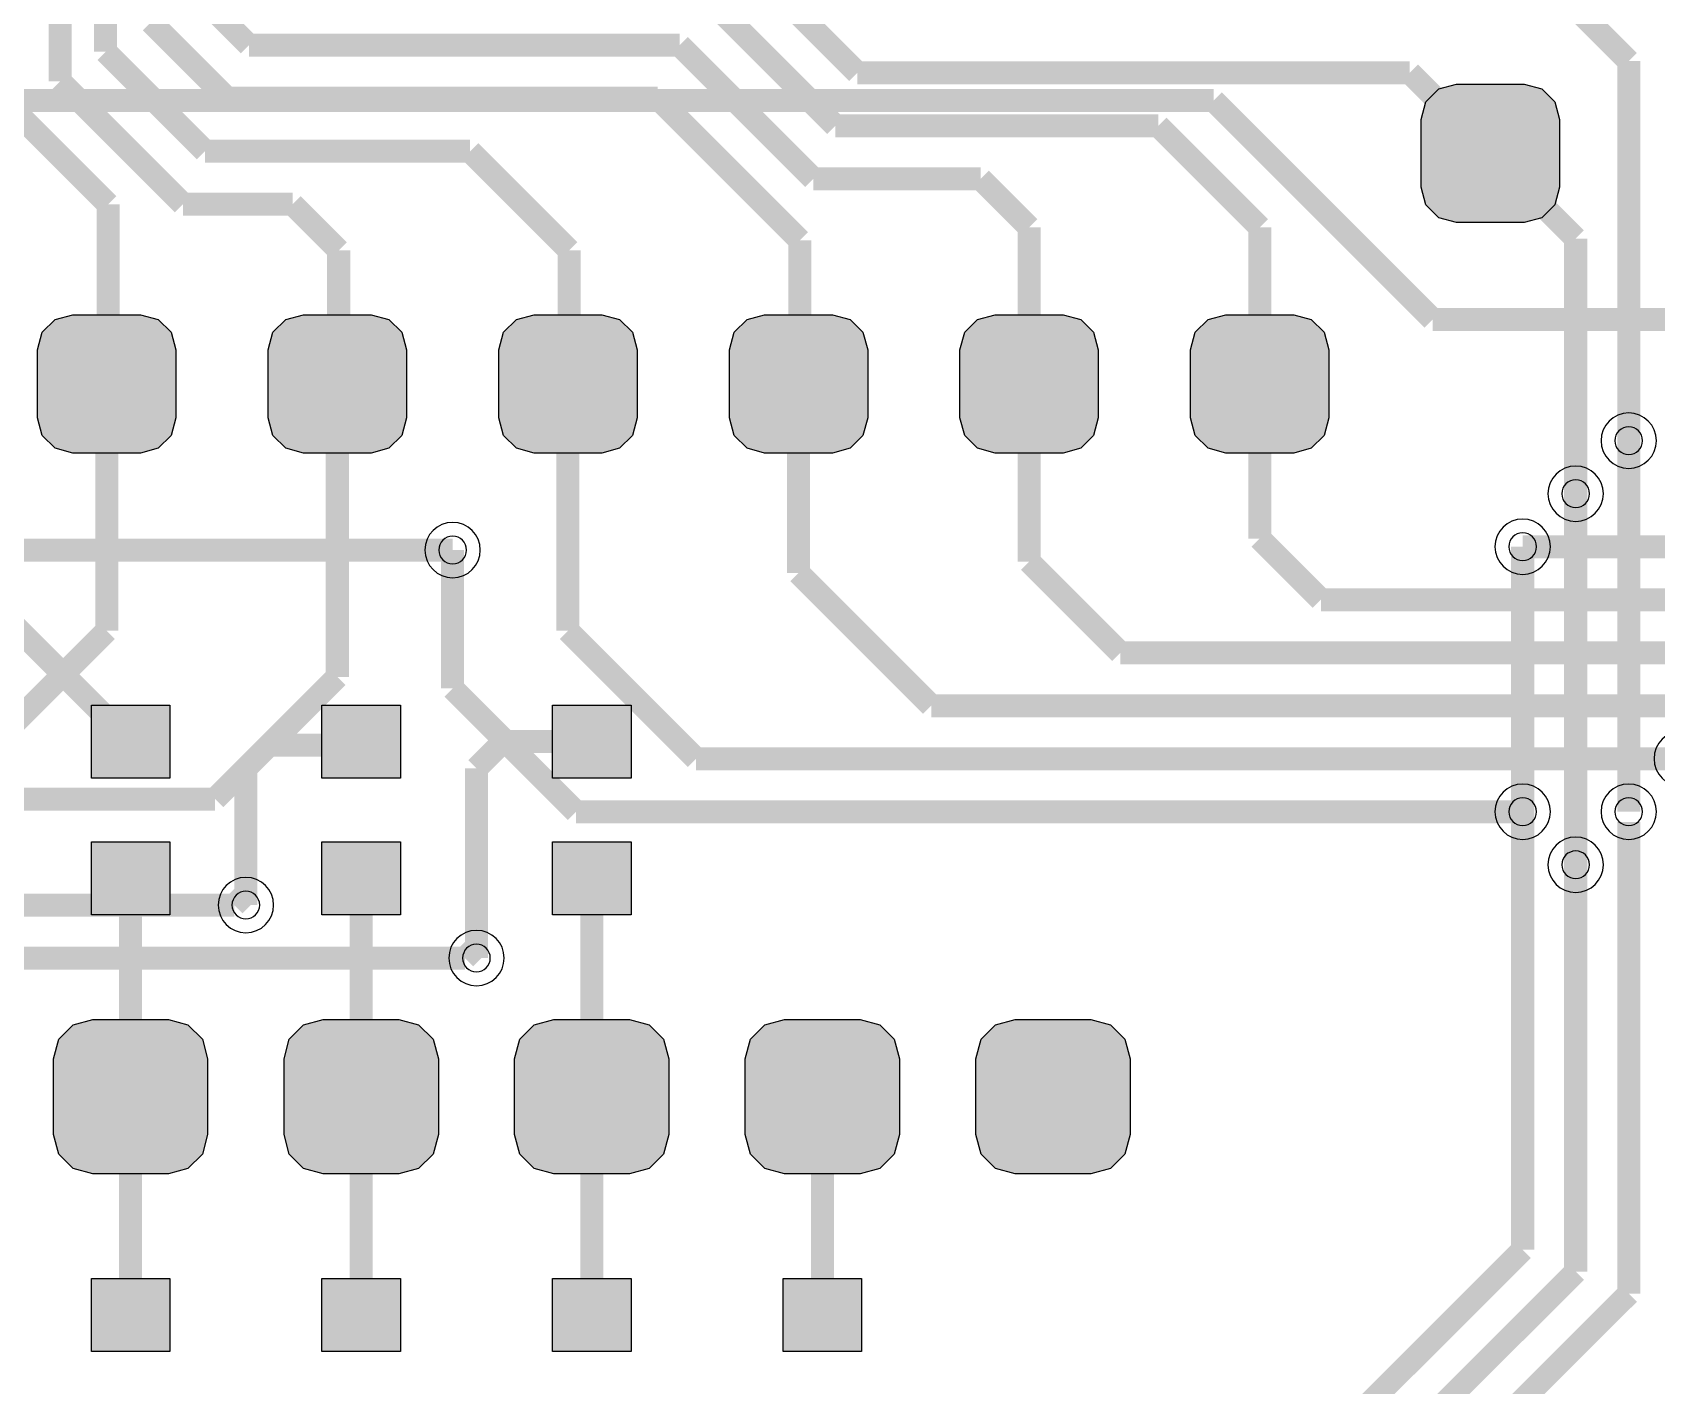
# Model space of a CAD drawing. Header units: millimetres. Extents: x -2 to 166, y 0 to 101.
# Drawn here: x 110.82 to 128.7, y 22.93 to 37.83 of the extents above; entities that cross this region are included whole.
import ezdxf

# ---------------------------------------------------------------- set-up
doc = ezdxf.new("R2010")
doc.units = ezdxf.units.MM
doc.header["$MEASUREMENT"] = 0
for name, color, linetype, true_color in [('Bottom-Layer', 7, 'Continuous', 0x0000ff), ('Hole-Layer', 7, 'Continuous', 0x222222), ('Multi-Layer', 7, 'Continuous', 0xc0c0c0), ('Top-Layer', 7, 'Continuous', 0xff0000)]:
    doc.layers.add(name, color=color, linetype=linetype, true_color=true_color)

msp = doc.modelspace()

# ---------------------------------------------------------------- hatches: boundary and pattern name
at = {"layer": 'Bottom-Layer'}
for points in [[(127.247, 35.74), (126.5, 35.74), (126.306, 35.792), (126.163, 35.934), (126.111, 36.129), (126.111, 36.875), (126.163, 37.07), (126.306, 37.212), (126.5, 37.264), (127.247, 37.264), (127.441, 37.212), (127.583, 37.07), (127.635, 36.875), (127.635, 36.129), (127.583, 35.934), (127.441, 35.792)], [(110.871, 33.589), (110.871, 34.335), (110.923, 34.53), (111.066, 34.672), (111.26, 34.724), (112.007, 34.724), (112.201, 34.672), (112.343, 34.53), (112.395, 34.335), (112.395, 33.589), (112.343, 33.394), (112.201, 33.252), (112.007, 33.2), (111.26, 33.2), (111.066, 33.252), (110.923, 33.394)], [(113.411, 33.589), (113.411, 34.335), (113.463, 34.53), (113.606, 34.672), (113.8, 34.724), (114.547, 34.724), (114.741, 34.672), (114.883, 34.53), (114.935, 34.335), (114.935, 33.589), (114.883, 33.394), (114.741, 33.252), (114.547, 33.2), (113.8, 33.2), (113.606, 33.252), (113.463, 33.394)], [(115.951, 33.589), (115.951, 34.335), (116.003, 34.53), (116.146, 34.672), (116.34, 34.724), (117.087, 34.724), (117.281, 34.672), (117.423, 34.53), (117.475, 34.335), (117.475, 33.589), (117.423, 33.394), (117.281, 33.252), (117.087, 33.2), (116.34, 33.2), (116.146, 33.252), (116.003, 33.394)], [(118.491, 33.589), (118.491, 34.335), (118.543, 34.53), (118.686, 34.672), (118.88, 34.724), (119.627, 34.724), (119.821, 34.672), (119.963, 34.53), (120.015, 34.335), (120.015, 33.589), (119.963, 33.394), (119.821, 33.252), (119.627, 33.2), (118.88, 33.2), (118.686, 33.252), (118.543, 33.394)], [(121.031, 33.589), (121.031, 34.335), (121.083, 34.53), (121.226, 34.672), (121.42, 34.724), (122.167, 34.724), (122.361, 34.672), (122.503, 34.53), (122.555, 34.335), (122.555, 33.589), (122.503, 33.394), (122.361, 33.252), (122.167, 33.2), (121.42, 33.2), (121.226, 33.252), (121.083, 33.394)], [(123.571, 33.589), (123.571, 34.335), (123.623, 34.53), (123.766, 34.672), (123.96, 34.724), (124.707, 34.724), (124.901, 34.672), (125.043, 34.53), (125.095, 34.335), (125.095, 33.589), (125.043, 33.394), (124.901, 33.252), (124.707, 33.2), (123.96, 33.2), (123.766, 33.252), (123.623, 33.394)], [(111.464, 30.424), (112.328, 30.424), (112.328, 29.618), (111.464, 29.618)], [(114.004, 30.424), (114.868, 30.424), (114.868, 29.618), (114.004, 29.618)], [(116.544, 30.424), (117.408, 30.424), (117.408, 29.618), (116.544, 29.618)], [(111.464, 28.917), (112.328, 28.917), (112.328, 28.111), (111.464, 28.111)], [(114.004, 28.917), (114.868, 28.917), (114.868, 28.111), (114.004, 28.111)], [(116.544, 28.917), (117.408, 28.917), (117.408, 28.111), (116.544, 28.111)], [(111.046, 25.693), (111.046, 26.525), (111.104, 26.742), (111.263, 26.9), (111.479, 26.959), (112.312, 26.959), (112.528, 26.9), (112.687, 26.742), (112.745, 26.525), (112.745, 25.693), (112.687, 25.476), (112.528, 25.317), (112.312, 25.259), (111.479, 25.259), (111.263, 25.317), (111.104, 25.476)], [(113.586, 25.692), (113.586, 26.525), (113.644, 26.742), (113.802, 26.901), (114.019, 26.959), (114.852, 26.959), (115.069, 26.901), (115.227, 26.742), (115.286, 26.525), (115.286, 25.692), (115.227, 25.476), (115.069, 25.317), (114.852, 25.259), (114.019, 25.259), (113.802, 25.317), (113.644, 25.476)], [(116.126, 25.692), (116.126, 26.525), (116.184, 26.742), (116.342, 26.901), (116.559, 26.959), (117.392, 26.959), (117.609, 26.901), (117.767, 26.742), (117.826, 26.525), (117.826, 25.692), (117.767, 25.476), (117.609, 25.317), (117.392, 25.259), (116.559, 25.259), (116.342, 25.317), (116.184, 25.476)], [(118.666, 25.692), (118.666, 26.525), (118.724, 26.742), (118.882, 26.901), (119.099, 26.959), (119.932, 26.959), (120.149, 26.901), (120.307, 26.742), (120.366, 26.525), (120.366, 25.692), (120.307, 25.476), (120.149, 25.317), (119.932, 25.259), (119.099, 25.259), (118.882, 25.317), (118.724, 25.476)], [(121.206, 25.692), (121.206, 26.525), (121.264, 26.742), (121.422, 26.901), (121.639, 26.959), (122.472, 26.959), (122.689, 26.901), (122.847, 26.742), (122.906, 26.525), (122.906, 25.692), (122.847, 25.476), (122.689, 25.317), (122.472, 25.259), (121.639, 25.259), (121.422, 25.317), (121.264, 25.476)], [(111.464, 24.107), (112.328, 24.107), (112.328, 23.3), (111.464, 23.3)], [(114.004, 24.107), (114.868, 24.107), (114.868, 23.3), (114.004, 23.3)], [(116.544, 24.107), (117.408, 24.107), (117.408, 23.3), (116.544, 23.3)], [(119.084, 24.107), (119.948, 24.107), (119.948, 23.3), (119.084, 23.3)]]:
    msp.add_hatch(color=256, dxfattribs=at).paths.add_polyline_path(points)
at = {"layer": 'Hole-Layer'}
for points in [[(126.348, 36.502, 1), (127.398, 36.502, 1)], [(126.348, 36.502, 1), (127.398, 36.502, 1)], [(111.108, 33.962, 1), (112.158, 33.962, 1)], [(111.108, 33.962, 1), (112.158, 33.962, 1)], [(113.648, 33.962, 1), (114.698, 33.962, 1)], [(113.648, 33.962, 1), (114.698, 33.962, 1)], [(116.188, 33.962, 1), (117.238, 33.962, 1)], [(116.188, 33.962, 1), (117.238, 33.962, 1)], [(118.728, 33.962, 1), (119.778, 33.962, 1)], [(118.728, 33.962, 1), (119.778, 33.962, 1)], [(121.268, 33.962, 1), (122.318, 33.962, 1)], [(121.268, 33.962, 1), (122.318, 33.962, 1)], [(123.808, 33.962, 1), (124.858, 33.962, 1)], [(123.808, 33.962, 1), (124.858, 33.962, 1)], [(111.345, 26.109, 1), (112.446, 26.109, 1)], [(111.345, 26.109, 1), (112.446, 26.109, 1)], [(113.885, 26.109, 1), (114.986, 26.109, 1)], [(113.885, 26.109, 1), (114.986, 26.109, 1)], [(116.426, 26.109, 1), (117.526, 26.109, 1)], [(116.426, 26.109, 1), (117.526, 26.109, 1)], [(118.966, 26.109, 1), (120.066, 26.109, 1)], [(118.966, 26.109, 1), (120.066, 26.109, 1)], [(121.506, 26.109, 1), (122.606, 26.109, 1)], [(121.506, 26.109, 1), (122.606, 26.109, 1)]]:
    msp.add_hatch(color=256, dxfattribs=at).paths.add_polyline_path(points)
at = {"layer": 'Multi-Layer'}
for points in [[(127.247, 35.74), (126.5, 35.74), (126.306, 35.792), (126.163, 35.934), (126.111, 36.129), (126.111, 36.875), (126.163, 37.07), (126.306, 37.212), (126.5, 37.264), (127.247, 37.264), (127.441, 37.212), (127.583, 37.07), (127.635, 36.875), (127.635, 36.129), (127.583, 35.934), (127.441, 35.792)], [(127.247, 35.74), (126.5, 35.74), (126.306, 35.792), (126.163, 35.934), (126.111, 36.129), (126.111, 36.875), (126.163, 37.07), (126.306, 37.212), (126.5, 37.264), (127.247, 37.264), (127.441, 37.212), (127.583, 37.07), (127.635, 36.875), (127.635, 36.129), (127.583, 35.934), (127.441, 35.792)], [(127.247, 35.74), (126.5, 35.74), (126.306, 35.792), (126.163, 35.934), (126.111, 36.129), (126.111, 36.875), (126.163, 37.07), (126.306, 37.212), (126.5, 37.264), (127.247, 37.264), (127.441, 37.212), (127.583, 37.07), (127.635, 36.875), (127.635, 36.129), (127.583, 35.934), (127.441, 35.792)], [(110.871, 33.589), (110.871, 34.335), (110.923, 34.53), (111.066, 34.672), (111.26, 34.724), (112.007, 34.724), (112.201, 34.672), (112.343, 34.53), (112.395, 34.335), (112.395, 33.589), (112.343, 33.394), (112.201, 33.252), (112.007, 33.2), (111.26, 33.2), (111.066, 33.252), (110.923, 33.394)], [(110.871, 33.589), (110.871, 34.335), (110.923, 34.53), (111.066, 34.672), (111.26, 34.724), (112.007, 34.724), (112.201, 34.672), (112.343, 34.53), (112.395, 34.335), (112.395, 33.589), (112.343, 33.394), (112.201, 33.252), (112.007, 33.2), (111.26, 33.2), (111.066, 33.252), (110.923, 33.394)], [(110.871, 33.589), (110.871, 34.335), (110.923, 34.53), (111.066, 34.672), (111.26, 34.724), (112.007, 34.724), (112.201, 34.672), (112.343, 34.53), (112.395, 34.335), (112.395, 33.589), (112.343, 33.394), (112.201, 33.252), (112.007, 33.2), (111.26, 33.2), (111.066, 33.252), (110.923, 33.394)], [(113.411, 33.589), (113.411, 34.335), (113.463, 34.53), (113.606, 34.672), (113.8, 34.724), (114.547, 34.724), (114.741, 34.672), (114.883, 34.53), (114.935, 34.335), (114.935, 33.589), (114.883, 33.394), (114.741, 33.252), (114.547, 33.2), (113.8, 33.2), (113.606, 33.252), (113.463, 33.394)], [(113.411, 33.589), (113.411, 34.335), (113.463, 34.53), (113.606, 34.672), (113.8, 34.724), (114.547, 34.724), (114.741, 34.672), (114.883, 34.53), (114.935, 34.335), (114.935, 33.589), (114.883, 33.394), (114.741, 33.252), (114.547, 33.2), (113.8, 33.2), (113.606, 33.252), (113.463, 33.394)], [(113.411, 33.589), (113.411, 34.335), (113.463, 34.53), (113.606, 34.672), (113.8, 34.724), (114.547, 34.724), (114.741, 34.672), (114.883, 34.53), (114.935, 34.335), (114.935, 33.589), (114.883, 33.394), (114.741, 33.252), (114.547, 33.2), (113.8, 33.2), (113.606, 33.252), (113.463, 33.394)], [(115.951, 33.589), (115.951, 34.335), (116.003, 34.53), (116.146, 34.672), (116.34, 34.724), (117.087, 34.724), (117.281, 34.672), (117.423, 34.53), (117.475, 34.335), (117.475, 33.589), (117.423, 33.394), (117.281, 33.252), (117.087, 33.2), (116.34, 33.2), (116.146, 33.252), (116.003, 33.394)], [(115.951, 33.589), (115.951, 34.335), (116.003, 34.53), (116.146, 34.672), (116.34, 34.724), (117.087, 34.724), (117.281, 34.672), (117.423, 34.53), (117.475, 34.335), (117.475, 33.589), (117.423, 33.394), (117.281, 33.252), (117.087, 33.2), (116.34, 33.2), (116.146, 33.252), (116.003, 33.394)], [(115.951, 33.589), (115.951, 34.335), (116.003, 34.53), (116.146, 34.672), (116.34, 34.724), (117.087, 34.724), (117.281, 34.672), (117.423, 34.53), (117.475, 34.335), (117.475, 33.589), (117.423, 33.394), (117.281, 33.252), (117.087, 33.2), (116.34, 33.2), (116.146, 33.252), (116.003, 33.394)], [(118.491, 33.589), (118.491, 34.335), (118.543, 34.53), (118.686, 34.672), (118.88, 34.724), (119.627, 34.724), (119.821, 34.672), (119.963, 34.53), (120.015, 34.335), (120.015, 33.589), (119.963, 33.394), (119.821, 33.252), (119.627, 33.2), (118.88, 33.2), (118.686, 33.252), (118.543, 33.394)], [(118.491, 33.589), (118.491, 34.335), (118.543, 34.53), (118.686, 34.672), (118.88, 34.724), (119.627, 34.724), (119.821, 34.672), (119.963, 34.53), (120.015, 34.335), (120.015, 33.589), (119.963, 33.394), (119.821, 33.252), (119.627, 33.2), (118.88, 33.2), (118.686, 33.252), (118.543, 33.394)], [(118.491, 33.589), (118.491, 34.335), (118.543, 34.53), (118.686, 34.672), (118.88, 34.724), (119.627, 34.724), (119.821, 34.672), (119.963, 34.53), (120.015, 34.335), (120.015, 33.589), (119.963, 33.394), (119.821, 33.252), (119.627, 33.2), (118.88, 33.2), (118.686, 33.252), (118.543, 33.394)], [(121.031, 33.589), (121.031, 34.335), (121.083, 34.53), (121.226, 34.672), (121.42, 34.724), (122.167, 34.724), (122.361, 34.672), (122.503, 34.53), (122.555, 34.335), (122.555, 33.589), (122.503, 33.394), (122.361, 33.252), (122.167, 33.2), (121.42, 33.2), (121.226, 33.252), (121.083, 33.394)], [(121.031, 33.589), (121.031, 34.335), (121.083, 34.53), (121.226, 34.672), (121.42, 34.724), (122.167, 34.724), (122.361, 34.672), (122.503, 34.53), (122.555, 34.335), (122.555, 33.589), (122.503, 33.394), (122.361, 33.252), (122.167, 33.2), (121.42, 33.2), (121.226, 33.252), (121.083, 33.394)], [(121.031, 33.589), (121.031, 34.335), (121.083, 34.53), (121.226, 34.672), (121.42, 34.724), (122.167, 34.724), (122.361, 34.672), (122.503, 34.53), (122.555, 34.335), (122.555, 33.589), (122.503, 33.394), (122.361, 33.252), (122.167, 33.2), (121.42, 33.2), (121.226, 33.252), (121.083, 33.394)], [(123.571, 33.589), (123.571, 34.335), (123.623, 34.53), (123.766, 34.672), (123.96, 34.724), (124.707, 34.724), (124.901, 34.672), (125.043, 34.53), (125.095, 34.335), (125.095, 33.589), (125.043, 33.394), (124.901, 33.252), (124.707, 33.2), (123.96, 33.2), (123.766, 33.252), (123.623, 33.394)], [(123.571, 33.589), (123.571, 34.335), (123.623, 34.53), (123.766, 34.672), (123.96, 34.724), (124.707, 34.724), (124.901, 34.672), (125.043, 34.53), (125.095, 34.335), (125.095, 33.589), (125.043, 33.394), (124.901, 33.252), (124.707, 33.2), (123.96, 33.2), (123.766, 33.252), (123.623, 33.394)], [(123.571, 33.589), (123.571, 34.335), (123.623, 34.53), (123.766, 34.672), (123.96, 34.724), (124.707, 34.724), (124.901, 34.672), (125.043, 34.53), (125.095, 34.335), (125.095, 33.589), (125.043, 33.394), (124.901, 33.252), (124.707, 33.2), (123.96, 33.2), (123.766, 33.252), (123.623, 33.394)], [(111.046, 25.693), (111.046, 26.525), (111.104, 26.742), (111.263, 26.9), (111.479, 26.959), (112.312, 26.959), (112.528, 26.9), (112.687, 26.742), (112.745, 26.525), (112.745, 25.693), (112.687, 25.476), (112.528, 25.317), (112.312, 25.259), (111.479, 25.259), (111.263, 25.317), (111.104, 25.476)], [(111.046, 25.693), (111.046, 26.525), (111.104, 26.742), (111.263, 26.9), (111.479, 26.959), (112.312, 26.959), (112.528, 26.9), (112.687, 26.742), (112.745, 26.525), (112.745, 25.693), (112.687, 25.476), (112.528, 25.317), (112.312, 25.259), (111.479, 25.259), (111.263, 25.317), (111.104, 25.476)], [(111.046, 25.693), (111.046, 26.525), (111.104, 26.742), (111.263, 26.9), (111.479, 26.959), (112.312, 26.959), (112.528, 26.9), (112.687, 26.742), (112.745, 26.525), (112.745, 25.693), (112.687, 25.476), (112.528, 25.317), (112.312, 25.259), (111.479, 25.259), (111.263, 25.317), (111.104, 25.476)], [(113.586, 25.692), (113.586, 26.525), (113.644, 26.742), (113.802, 26.901), (114.019, 26.959), (114.852, 26.959), (115.069, 26.901), (115.227, 26.742), (115.286, 26.525), (115.286, 25.692), (115.227, 25.476), (115.069, 25.317), (114.852, 25.259), (114.019, 25.259), (113.802, 25.317), (113.644, 25.476)], [(113.586, 25.692), (113.586, 26.525), (113.644, 26.742), (113.802, 26.901), (114.019, 26.959), (114.852, 26.959), (115.069, 26.901), (115.227, 26.742), (115.286, 26.525), (115.286, 25.692), (115.227, 25.476), (115.069, 25.317), (114.852, 25.259), (114.019, 25.259), (113.802, 25.317), (113.644, 25.476)], [(113.586, 25.692), (113.586, 26.525), (113.644, 26.742), (113.802, 26.901), (114.019, 26.959), (114.852, 26.959), (115.069, 26.901), (115.227, 26.742), (115.286, 26.525), (115.286, 25.692), (115.227, 25.476), (115.069, 25.317), (114.852, 25.259), (114.019, 25.259), (113.802, 25.317), (113.644, 25.476)], [(116.126, 25.692), (116.126, 26.525), (116.184, 26.742), (116.342, 26.901), (116.559, 26.959), (117.392, 26.959), (117.609, 26.901), (117.767, 26.742), (117.826, 26.525), (117.826, 25.692), (117.767, 25.476), (117.609, 25.317), (117.392, 25.259), (116.559, 25.259), (116.342, 25.317), (116.184, 25.476)], [(116.126, 25.692), (116.126, 26.525), (116.184, 26.742), (116.342, 26.901), (116.559, 26.959), (117.392, 26.959), (117.609, 26.901), (117.767, 26.742), (117.826, 26.525), (117.826, 25.692), (117.767, 25.476), (117.609, 25.317), (117.392, 25.259), (116.559, 25.259), (116.342, 25.317), (116.184, 25.476)], [(116.126, 25.692), (116.126, 26.525), (116.184, 26.742), (116.342, 26.901), (116.559, 26.959), (117.392, 26.959), (117.609, 26.901), (117.767, 26.742), (117.826, 26.525), (117.826, 25.692), (117.767, 25.476), (117.609, 25.317), (117.392, 25.259), (116.559, 25.259), (116.342, 25.317), (116.184, 25.476)], [(118.666, 25.692), (118.666, 26.525), (118.724, 26.742), (118.882, 26.901), (119.099, 26.959), (119.932, 26.959), (120.149, 26.901), (120.307, 26.742), (120.366, 26.525), (120.366, 25.692), (120.307, 25.476), (120.149, 25.317), (119.932, 25.259), (119.099, 25.259), (118.882, 25.317), (118.724, 25.476)], [(118.666, 25.692), (118.666, 26.525), (118.724, 26.742), (118.882, 26.901), (119.099, 26.959), (119.932, 26.959), (120.149, 26.901), (120.307, 26.742), (120.366, 26.525), (120.366, 25.692), (120.307, 25.476), (120.149, 25.317), (119.932, 25.259), (119.099, 25.259), (118.882, 25.317), (118.724, 25.476)], [(118.666, 25.692), (118.666, 26.525), (118.724, 26.742), (118.882, 26.901), (119.099, 26.959), (119.932, 26.959), (120.149, 26.901), (120.307, 26.742), (120.366, 26.525), (120.366, 25.692), (120.307, 25.476), (120.149, 25.317), (119.932, 25.259), (119.099, 25.259), (118.882, 25.317), (118.724, 25.476)], [(121.206, 25.692), (121.206, 26.525), (121.264, 26.742), (121.422, 26.901), (121.639, 26.959), (122.472, 26.959), (122.689, 26.901), (122.847, 26.742), (122.906, 26.525), (122.906, 25.692), (122.847, 25.476), (122.689, 25.317), (122.472, 25.259), (121.639, 25.259), (121.422, 25.317), (121.264, 25.476)], [(121.206, 25.692), (121.206, 26.525), (121.264, 26.742), (121.422, 26.901), (121.639, 26.959), (122.472, 26.959), (122.689, 26.901), (122.847, 26.742), (122.906, 26.525), (122.906, 25.692), (122.847, 25.476), (122.689, 25.317), (122.472, 25.259), (121.639, 25.259), (121.422, 25.317), (121.264, 25.476)], [(121.206, 25.692), (121.206, 26.525), (121.264, 26.742), (121.422, 26.901), (121.639, 26.959), (122.472, 26.959), (122.689, 26.901), (122.847, 26.742), (122.906, 26.525), (122.906, 25.692), (122.847, 25.476), (122.689, 25.317), (122.472, 25.259), (121.639, 25.259), (121.422, 25.317), (121.264, 25.476)]]:
    msp.add_hatch(color=256, dxfattribs=at).paths.add_polyline_path(points)
at = {"layer": 'Top-Layer'}
for points in [[(127.247, 35.74), (126.5, 35.74), (126.306, 35.792), (126.163, 35.934), (126.111, 36.129), (126.111, 36.875), (126.163, 37.07), (126.306, 37.212), (126.5, 37.264), (127.247, 37.264), (127.441, 37.212), (127.583, 37.07), (127.635, 36.875), (127.635, 36.129), (127.583, 35.934), (127.441, 35.792)], [(110.871, 33.589), (110.871, 34.335), (110.923, 34.53), (111.066, 34.672), (111.26, 34.724), (112.007, 34.724), (112.201, 34.672), (112.343, 34.53), (112.395, 34.335), (112.395, 33.589), (112.343, 33.394), (112.201, 33.252), (112.007, 33.2), (111.26, 33.2), (111.066, 33.252), (110.923, 33.394)], [(113.411, 33.589), (113.411, 34.335), (113.463, 34.53), (113.606, 34.672), (113.8, 34.724), (114.547, 34.724), (114.741, 34.672), (114.883, 34.53), (114.935, 34.335), (114.935, 33.589), (114.883, 33.394), (114.741, 33.252), (114.547, 33.2), (113.8, 33.2), (113.606, 33.252), (113.463, 33.394)], [(115.951, 33.589), (115.951, 34.335), (116.003, 34.53), (116.146, 34.672), (116.34, 34.724), (117.087, 34.724), (117.281, 34.672), (117.423, 34.53), (117.475, 34.335), (117.475, 33.589), (117.423, 33.394), (117.281, 33.252), (117.087, 33.2), (116.34, 33.2), (116.146, 33.252), (116.003, 33.394)], [(118.491, 33.589), (118.491, 34.335), (118.543, 34.53), (118.686, 34.672), (118.88, 34.724), (119.627, 34.724), (119.821, 34.672), (119.963, 34.53), (120.015, 34.335), (120.015, 33.589), (119.963, 33.394), (119.821, 33.252), (119.627, 33.2), (118.88, 33.2), (118.686, 33.252), (118.543, 33.394)], [(121.031, 33.589), (121.031, 34.335), (121.083, 34.53), (121.226, 34.672), (121.42, 34.724), (122.167, 34.724), (122.361, 34.672), (122.503, 34.53), (122.555, 34.335), (122.555, 33.589), (122.503, 33.394), (122.361, 33.252), (122.167, 33.2), (121.42, 33.2), (121.226, 33.252), (121.083, 33.394)], [(123.571, 33.589), (123.571, 34.335), (123.623, 34.53), (123.766, 34.672), (123.96, 34.724), (124.707, 34.724), (124.901, 34.672), (125.043, 34.53), (125.095, 34.335), (125.095, 33.589), (125.043, 33.394), (124.901, 33.252), (124.707, 33.2), (123.96, 33.2), (123.766, 33.252), (123.623, 33.394)], [(111.046, 25.693), (111.046, 26.525), (111.104, 26.742), (111.263, 26.9), (111.479, 26.959), (112.312, 26.959), (112.528, 26.9), (112.687, 26.742), (112.745, 26.525), (112.745, 25.693), (112.687, 25.476), (112.528, 25.317), (112.312, 25.259), (111.479, 25.259), (111.263, 25.317), (111.104, 25.476)], [(113.586, 25.692), (113.586, 26.525), (113.644, 26.742), (113.802, 26.901), (114.019, 26.959), (114.852, 26.959), (115.069, 26.901), (115.227, 26.742), (115.286, 26.525), (115.286, 25.692), (115.227, 25.476), (115.069, 25.317), (114.852, 25.259), (114.019, 25.259), (113.802, 25.317), (113.644, 25.476)], [(116.126, 25.692), (116.126, 26.525), (116.184, 26.742), (116.342, 26.901), (116.559, 26.959), (117.392, 26.959), (117.609, 26.901), (117.767, 26.742), (117.826, 26.525), (117.826, 25.692), (117.767, 25.476), (117.609, 25.317), (117.392, 25.259), (116.559, 25.259), (116.342, 25.317), (116.184, 25.476)], [(118.666, 25.692), (118.666, 26.525), (118.724, 26.742), (118.882, 26.901), (119.099, 26.959), (119.932, 26.959), (120.149, 26.901), (120.307, 26.742), (120.366, 26.525), (120.366, 25.692), (120.307, 25.476), (120.149, 25.317), (119.932, 25.259), (119.099, 25.259), (118.882, 25.317), (118.724, 25.476)], [(121.206, 25.692), (121.206, 26.525), (121.264, 26.742), (121.422, 26.901), (121.639, 26.959), (122.472, 26.959), (122.689, 26.901), (122.847, 26.742), (122.906, 26.525), (122.906, 25.692), (122.847, 25.476), (122.689, 25.317), (122.472, 25.259), (121.639, 25.259), (121.422, 25.317), (121.264, 25.476)]]:
    msp.add_hatch(color=256, dxfattribs=at).paths.add_polyline_path(points)

# ---------------------------------------------------------------- linework, layer by layer
at = {"layer": 'Bottom-Layer', "const_width": 0.254}
for points in [[(123.825, 37.084), (98.806, 37.084)], [(126.238, 34.671), (123.825, 37.084)], [(130.134, 34.671), (126.238, 34.671)], [(128.397, 29.248), (128.397, 33.336)], [(127.813, 28.664), (127.813, 32.752)], [(108.384, 32.131), (115.443, 32.131)], [(127.229, 32.168), (127.229, 29.248)], [(111.896, 30.021), (110.547, 31.369)], [(113.42, 29.98), (113.166, 29.726)], [(114.395, 29.98), (113.42, 29.98)], [(116, 30.021), (115.706, 29.726)], [(116.935, 30.021), (116, 30.021)], [(113.166, 29.726), (113.166, 28.22)], [(115.706, 29.726), (115.706, 27.636)], [(111.896, 28.514), (111.896, 26.109)], [(114.436, 28.514), (114.436, 26.109)], [(116.976, 28.514), (116.976, 26.109)], [(111.896, 26.109), (111.896, 23.704)], [(114.436, 26.109), (114.436, 23.704)], [(116.976, 26.109), (116.976, 23.704)], [(119.516, 26.109), (119.516, 23.704)]]:
    msp.add_lwpolyline(points, dxfattribs=at)
at = {"layer": 'Bottom-Layer'}
for points in [[(127.247, 35.74), (126.5, 35.74), (126.306, 35.792), (126.163, 35.934), (126.111, 36.129), (126.111, 36.875), (126.163, 37.07), (126.306, 37.212), (126.5, 37.264), (127.247, 37.264), (127.441, 37.212), (127.583, 37.07), (127.635, 36.875), (127.635, 36.129), (127.583, 35.934), (127.441, 35.792)], [(110.871, 33.589), (110.871, 34.335), (110.923, 34.53), (111.066, 34.672), (111.26, 34.724), (112.007, 34.724), (112.201, 34.672), (112.343, 34.53), (112.395, 34.335), (112.395, 33.589), (112.343, 33.394), (112.201, 33.252), (112.007, 33.2), (111.26, 33.2), (111.066, 33.252), (110.923, 33.394)], [(113.411, 33.589), (113.411, 34.335), (113.463, 34.53), (113.606, 34.672), (113.8, 34.724), (114.547, 34.724), (114.741, 34.672), (114.883, 34.53), (114.935, 34.335), (114.935, 33.589), (114.883, 33.394), (114.741, 33.252), (114.547, 33.2), (113.8, 33.2), (113.606, 33.252), (113.463, 33.394)], [(115.951, 33.589), (115.951, 34.335), (116.003, 34.53), (116.146, 34.672), (116.34, 34.724), (117.087, 34.724), (117.281, 34.672), (117.423, 34.53), (117.475, 34.335), (117.475, 33.589), (117.423, 33.394), (117.281, 33.252), (117.087, 33.2), (116.34, 33.2), (116.146, 33.252), (116.003, 33.394)], [(118.491, 33.589), (118.491, 34.335), (118.543, 34.53), (118.686, 34.672), (118.88, 34.724), (119.627, 34.724), (119.821, 34.672), (119.963, 34.53), (120.015, 34.335), (120.015, 33.589), (119.963, 33.394), (119.821, 33.252), (119.627, 33.2), (118.88, 33.2), (118.686, 33.252), (118.543, 33.394)], [(121.031, 33.589), (121.031, 34.335), (121.083, 34.53), (121.226, 34.672), (121.42, 34.724), (122.167, 34.724), (122.361, 34.672), (122.503, 34.53), (122.555, 34.335), (122.555, 33.589), (122.503, 33.394), (122.361, 33.252), (122.167, 33.2), (121.42, 33.2), (121.226, 33.252), (121.083, 33.394)], [(123.571, 33.589), (123.571, 34.335), (123.623, 34.53), (123.766, 34.672), (123.96, 34.724), (124.707, 34.724), (124.901, 34.672), (125.043, 34.53), (125.095, 34.335), (125.095, 33.589), (125.043, 33.394), (124.901, 33.252), (124.707, 33.2), (123.96, 33.2), (123.766, 33.252), (123.623, 33.394)], [(111.464, 30.424), (112.328, 30.424), (112.328, 29.618), (111.464, 29.618)], [(114.004, 30.424), (114.868, 30.424), (114.868, 29.618), (114.004, 29.618)], [(116.544, 30.424), (117.408, 30.424), (117.408, 29.618), (116.544, 29.618)], [(111.464, 28.917), (112.328, 28.917), (112.328, 28.111), (111.464, 28.111)], [(114.004, 28.917), (114.868, 28.917), (114.868, 28.111), (114.004, 28.111)], [(116.544, 28.917), (117.408, 28.917), (117.408, 28.111), (116.544, 28.111)], [(111.046, 25.693), (111.046, 26.525), (111.104, 26.742), (111.263, 26.9), (111.479, 26.959), (112.312, 26.959), (112.528, 26.9), (112.687, 26.742), (112.745, 26.525), (112.745, 25.693), (112.687, 25.476), (112.528, 25.317), (112.312, 25.259), (111.479, 25.259), (111.263, 25.317), (111.104, 25.476)], [(113.586, 25.692), (113.586, 26.525), (113.644, 26.742), (113.802, 26.901), (114.019, 26.959), (114.852, 26.959), (115.069, 26.901), (115.227, 26.742), (115.286, 26.525), (115.286, 25.692), (115.227, 25.476), (115.069, 25.317), (114.852, 25.259), (114.019, 25.259), (113.802, 25.317), (113.644, 25.476)], [(116.126, 25.692), (116.126, 26.525), (116.184, 26.742), (116.342, 26.901), (116.559, 26.959), (117.392, 26.959), (117.609, 26.901), (117.767, 26.742), (117.826, 26.525), (117.826, 25.692), (117.767, 25.476), (117.609, 25.317), (117.392, 25.259), (116.559, 25.259), (116.342, 25.317), (116.184, 25.476)], [(118.666, 25.692), (118.666, 26.525), (118.724, 26.742), (118.882, 26.901), (119.099, 26.959), (119.932, 26.959), (120.149, 26.901), (120.307, 26.742), (120.366, 26.525), (120.366, 25.692), (120.307, 25.476), (120.149, 25.317), (119.932, 25.259), (119.099, 25.259), (118.882, 25.317), (118.724, 25.476)], [(121.206, 25.692), (121.206, 26.525), (121.264, 26.742), (121.422, 26.901), (121.639, 26.959), (122.472, 26.959), (122.689, 26.901), (122.847, 26.742), (122.906, 26.525), (122.906, 25.692), (122.847, 25.476), (122.689, 25.317), (122.472, 25.259), (121.639, 25.259), (121.422, 25.317), (121.264, 25.476)], [(111.464, 24.107), (112.328, 24.107), (112.328, 23.3), (111.464, 23.3)], [(114.004, 24.107), (114.868, 24.107), (114.868, 23.3), (114.004, 23.3)], [(116.544, 24.107), (117.408, 24.107), (117.408, 23.3), (116.544, 23.3)], [(119.084, 24.107), (119.948, 24.107), (119.948, 23.3), (119.084, 23.3)]]:
    msp.add_lwpolyline(points, close=True, dxfattribs=at)
at = {"layer": 'Hole-Layer'}
for points in [[(128.245, 33.336, 1), (128.55, 33.336, 1)], [(127.661, 32.752, 1), (127.966, 32.752, 1)], [(115.291, 32.131, 1), (115.596, 32.131, 1)], [(127.077, 32.168, 1), (127.382, 32.168, 1)], [(127.077, 29.248, 1), (127.382, 29.248, 1)], [(128.245, 29.248, 1), (128.55, 29.248, 1)], [(127.661, 28.664, 1), (127.966, 28.664, 1)], [(113.013, 28.22, 1), (113.318, 28.22, 1)], [(115.553, 27.636, 1), (115.858, 27.636, 1)]]:
    msp.add_lwpolyline(points, format="xyb", close=True, dxfattribs=at)
at = {"layer": 'Multi-Layer'}
for points in [[(127.247, 35.74), (126.5, 35.74), (126.306, 35.792), (126.163, 35.934), (126.111, 36.129), (126.111, 36.875), (126.163, 37.07), (126.306, 37.212), (126.5, 37.264), (127.247, 37.264), (127.441, 37.212), (127.583, 37.07), (127.635, 36.875), (127.635, 36.129), (127.583, 35.934), (127.441, 35.792)], [(127.247, 35.74), (126.5, 35.74), (126.306, 35.792), (126.163, 35.934), (126.111, 36.129), (126.111, 36.875), (126.163, 37.07), (126.306, 37.212), (126.5, 37.264), (127.247, 37.264), (127.441, 37.212), (127.583, 37.07), (127.635, 36.875), (127.635, 36.129), (127.583, 35.934), (127.441, 35.792)], [(127.247, 35.74), (126.5, 35.74), (126.306, 35.792), (126.163, 35.934), (126.111, 36.129), (126.111, 36.875), (126.163, 37.07), (126.306, 37.212), (126.5, 37.264), (127.247, 37.264), (127.441, 37.212), (127.583, 37.07), (127.635, 36.875), (127.635, 36.129), (127.583, 35.934), (127.441, 35.792)], [(110.871, 33.589), (110.871, 34.335), (110.923, 34.53), (111.066, 34.672), (111.26, 34.724), (112.007, 34.724), (112.201, 34.672), (112.343, 34.53), (112.395, 34.335), (112.395, 33.589), (112.343, 33.394), (112.201, 33.252), (112.007, 33.2), (111.26, 33.2), (111.066, 33.252), (110.923, 33.394)], [(110.871, 33.589), (110.871, 34.335), (110.923, 34.53), (111.066, 34.672), (111.26, 34.724), (112.007, 34.724), (112.201, 34.672), (112.343, 34.53), (112.395, 34.335), (112.395, 33.589), (112.343, 33.394), (112.201, 33.252), (112.007, 33.2), (111.26, 33.2), (111.066, 33.252), (110.923, 33.394)], [(110.871, 33.589), (110.871, 34.335), (110.923, 34.53), (111.066, 34.672), (111.26, 34.724), (112.007, 34.724), (112.201, 34.672), (112.343, 34.53), (112.395, 34.335), (112.395, 33.589), (112.343, 33.394), (112.201, 33.252), (112.007, 33.2), (111.26, 33.2), (111.066, 33.252), (110.923, 33.394)], [(113.411, 33.589), (113.411, 34.335), (113.463, 34.53), (113.606, 34.672), (113.8, 34.724), (114.547, 34.724), (114.741, 34.672), (114.883, 34.53), (114.935, 34.335), (114.935, 33.589), (114.883, 33.394), (114.741, 33.252), (114.547, 33.2), (113.8, 33.2), (113.606, 33.252), (113.463, 33.394)], [(113.411, 33.589), (113.411, 34.335), (113.463, 34.53), (113.606, 34.672), (113.8, 34.724), (114.547, 34.724), (114.741, 34.672), (114.883, 34.53), (114.935, 34.335), (114.935, 33.589), (114.883, 33.394), (114.741, 33.252), (114.547, 33.2), (113.8, 33.2), (113.606, 33.252), (113.463, 33.394)], [(113.411, 33.589), (113.411, 34.335), (113.463, 34.53), (113.606, 34.672), (113.8, 34.724), (114.547, 34.724), (114.741, 34.672), (114.883, 34.53), (114.935, 34.335), (114.935, 33.589), (114.883, 33.394), (114.741, 33.252), (114.547, 33.2), (113.8, 33.2), (113.606, 33.252), (113.463, 33.394)], [(115.951, 33.589), (115.951, 34.335), (116.003, 34.53), (116.146, 34.672), (116.34, 34.724), (117.087, 34.724), (117.281, 34.672), (117.423, 34.53), (117.475, 34.335), (117.475, 33.589), (117.423, 33.394), (117.281, 33.252), (117.087, 33.2), (116.34, 33.2), (116.146, 33.252), (116.003, 33.394)], [(115.951, 33.589), (115.951, 34.335), (116.003, 34.53), (116.146, 34.672), (116.34, 34.724), (117.087, 34.724), (117.281, 34.672), (117.423, 34.53), (117.475, 34.335), (117.475, 33.589), (117.423, 33.394), (117.281, 33.252), (117.087, 33.2), (116.34, 33.2), (116.146, 33.252), (116.003, 33.394)], [(115.951, 33.589), (115.951, 34.335), (116.003, 34.53), (116.146, 34.672), (116.34, 34.724), (117.087, 34.724), (117.281, 34.672), (117.423, 34.53), (117.475, 34.335), (117.475, 33.589), (117.423, 33.394), (117.281, 33.252), (117.087, 33.2), (116.34, 33.2), (116.146, 33.252), (116.003, 33.394)], [(118.491, 33.589), (118.491, 34.335), (118.543, 34.53), (118.686, 34.672), (118.88, 34.724), (119.627, 34.724), (119.821, 34.672), (119.963, 34.53), (120.015, 34.335), (120.015, 33.589), (119.963, 33.394), (119.821, 33.252), (119.627, 33.2), (118.88, 33.2), (118.686, 33.252), (118.543, 33.394)], [(118.491, 33.589), (118.491, 34.335), (118.543, 34.53), (118.686, 34.672), (118.88, 34.724), (119.627, 34.724), (119.821, 34.672), (119.963, 34.53), (120.015, 34.335), (120.015, 33.589), (119.963, 33.394), (119.821, 33.252), (119.627, 33.2), (118.88, 33.2), (118.686, 33.252), (118.543, 33.394)], [(118.491, 33.589), (118.491, 34.335), (118.543, 34.53), (118.686, 34.672), (118.88, 34.724), (119.627, 34.724), (119.821, 34.672), (119.963, 34.53), (120.015, 34.335), (120.015, 33.589), (119.963, 33.394), (119.821, 33.252), (119.627, 33.2), (118.88, 33.2), (118.686, 33.252), (118.543, 33.394)], [(121.031, 33.589), (121.031, 34.335), (121.083, 34.53), (121.226, 34.672), (121.42, 34.724), (122.167, 34.724), (122.361, 34.672), (122.503, 34.53), (122.555, 34.335), (122.555, 33.589), (122.503, 33.394), (122.361, 33.252), (122.167, 33.2), (121.42, 33.2), (121.226, 33.252), (121.083, 33.394)], [(121.031, 33.589), (121.031, 34.335), (121.083, 34.53), (121.226, 34.672), (121.42, 34.724), (122.167, 34.724), (122.361, 34.672), (122.503, 34.53), (122.555, 34.335), (122.555, 33.589), (122.503, 33.394), (122.361, 33.252), (122.167, 33.2), (121.42, 33.2), (121.226, 33.252), (121.083, 33.394)], [(121.031, 33.589), (121.031, 34.335), (121.083, 34.53), (121.226, 34.672), (121.42, 34.724), (122.167, 34.724), (122.361, 34.672), (122.503, 34.53), (122.555, 34.335), (122.555, 33.589), (122.503, 33.394), (122.361, 33.252), (122.167, 33.2), (121.42, 33.2), (121.226, 33.252), (121.083, 33.394)], [(123.571, 33.589), (123.571, 34.335), (123.623, 34.53), (123.766, 34.672), (123.96, 34.724), (124.707, 34.724), (124.901, 34.672), (125.043, 34.53), (125.095, 34.335), (125.095, 33.589), (125.043, 33.394), (124.901, 33.252), (124.707, 33.2), (123.96, 33.2), (123.766, 33.252), (123.623, 33.394)], [(123.571, 33.589), (123.571, 34.335), (123.623, 34.53), (123.766, 34.672), (123.96, 34.724), (124.707, 34.724), (124.901, 34.672), (125.043, 34.53), (125.095, 34.335), (125.095, 33.589), (125.043, 33.394), (124.901, 33.252), (124.707, 33.2), (123.96, 33.2), (123.766, 33.252), (123.623, 33.394)], [(123.571, 33.589), (123.571, 34.335), (123.623, 34.53), (123.766, 34.672), (123.96, 34.724), (124.707, 34.724), (124.901, 34.672), (125.043, 34.53), (125.095, 34.335), (125.095, 33.589), (125.043, 33.394), (124.901, 33.252), (124.707, 33.2), (123.96, 33.2), (123.766, 33.252), (123.623, 33.394)], [(111.046, 25.693), (111.046, 26.525), (111.104, 26.742), (111.263, 26.9), (111.479, 26.959), (112.312, 26.959), (112.528, 26.9), (112.687, 26.742), (112.745, 26.525), (112.745, 25.693), (112.687, 25.476), (112.528, 25.317), (112.312, 25.259), (111.479, 25.259), (111.263, 25.317), (111.104, 25.476)], [(111.046, 25.693), (111.046, 26.525), (111.104, 26.742), (111.263, 26.9), (111.479, 26.959), (112.312, 26.959), (112.528, 26.9), (112.687, 26.742), (112.745, 26.525), (112.745, 25.693), (112.687, 25.476), (112.528, 25.317), (112.312, 25.259), (111.479, 25.259), (111.263, 25.317), (111.104, 25.476)], [(111.046, 25.693), (111.046, 26.525), (111.104, 26.742), (111.263, 26.9), (111.479, 26.959), (112.312, 26.959), (112.528, 26.9), (112.687, 26.742), (112.745, 26.525), (112.745, 25.693), (112.687, 25.476), (112.528, 25.317), (112.312, 25.259), (111.479, 25.259), (111.263, 25.317), (111.104, 25.476)], [(113.586, 25.692), (113.586, 26.525), (113.644, 26.742), (113.802, 26.901), (114.019, 26.959), (114.852, 26.959), (115.069, 26.901), (115.227, 26.742), (115.286, 26.525), (115.286, 25.692), (115.227, 25.476), (115.069, 25.317), (114.852, 25.259), (114.019, 25.259), (113.802, 25.317), (113.644, 25.476)], [(113.586, 25.692), (113.586, 26.525), (113.644, 26.742), (113.802, 26.901), (114.019, 26.959), (114.852, 26.959), (115.069, 26.901), (115.227, 26.742), (115.286, 26.525), (115.286, 25.692), (115.227, 25.476), (115.069, 25.317), (114.852, 25.259), (114.019, 25.259), (113.802, 25.317), (113.644, 25.476)], [(113.586, 25.692), (113.586, 26.525), (113.644, 26.742), (113.802, 26.901), (114.019, 26.959), (114.852, 26.959), (115.069, 26.901), (115.227, 26.742), (115.286, 26.525), (115.286, 25.692), (115.227, 25.476), (115.069, 25.317), (114.852, 25.259), (114.019, 25.259), (113.802, 25.317), (113.644, 25.476)], [(116.126, 25.692), (116.126, 26.525), (116.184, 26.742), (116.342, 26.901), (116.559, 26.959), (117.392, 26.959), (117.609, 26.901), (117.767, 26.742), (117.826, 26.525), (117.826, 25.692), (117.767, 25.476), (117.609, 25.317), (117.392, 25.259), (116.559, 25.259), (116.342, 25.317), (116.184, 25.476)], [(116.126, 25.692), (116.126, 26.525), (116.184, 26.742), (116.342, 26.901), (116.559, 26.959), (117.392, 26.959), (117.609, 26.901), (117.767, 26.742), (117.826, 26.525), (117.826, 25.692), (117.767, 25.476), (117.609, 25.317), (117.392, 25.259), (116.559, 25.259), (116.342, 25.317), (116.184, 25.476)], [(116.126, 25.692), (116.126, 26.525), (116.184, 26.742), (116.342, 26.901), (116.559, 26.959), (117.392, 26.959), (117.609, 26.901), (117.767, 26.742), (117.826, 26.525), (117.826, 25.692), (117.767, 25.476), (117.609, 25.317), (117.392, 25.259), (116.559, 25.259), (116.342, 25.317), (116.184, 25.476)], [(118.666, 25.692), (118.666, 26.525), (118.724, 26.742), (118.882, 26.901), (119.099, 26.959), (119.932, 26.959), (120.149, 26.901), (120.307, 26.742), (120.366, 26.525), (120.366, 25.692), (120.307, 25.476), (120.149, 25.317), (119.932, 25.259), (119.099, 25.259), (118.882, 25.317), (118.724, 25.476)], [(118.666, 25.692), (118.666, 26.525), (118.724, 26.742), (118.882, 26.901), (119.099, 26.959), (119.932, 26.959), (120.149, 26.901), (120.307, 26.742), (120.366, 26.525), (120.366, 25.692), (120.307, 25.476), (120.149, 25.317), (119.932, 25.259), (119.099, 25.259), (118.882, 25.317), (118.724, 25.476)], [(118.666, 25.692), (118.666, 26.525), (118.724, 26.742), (118.882, 26.901), (119.099, 26.959), (119.932, 26.959), (120.149, 26.901), (120.307, 26.742), (120.366, 26.525), (120.366, 25.692), (120.307, 25.476), (120.149, 25.317), (119.932, 25.259), (119.099, 25.259), (118.882, 25.317), (118.724, 25.476)], [(121.206, 25.692), (121.206, 26.525), (121.264, 26.742), (121.422, 26.901), (121.639, 26.959), (122.472, 26.959), (122.689, 26.901), (122.847, 26.742), (122.906, 26.525), (122.906, 25.692), (122.847, 25.476), (122.689, 25.317), (122.472, 25.259), (121.639, 25.259), (121.422, 25.317), (121.264, 25.476)], [(121.206, 25.692), (121.206, 26.525), (121.264, 26.742), (121.422, 26.901), (121.639, 26.959), (122.472, 26.959), (122.689, 26.901), (122.847, 26.742), (122.906, 26.525), (122.906, 25.692), (122.847, 25.476), (122.689, 25.317), (122.472, 25.259), (121.639, 25.259), (121.422, 25.317), (121.264, 25.476)], [(121.206, 25.692), (121.206, 26.525), (121.264, 26.742), (121.422, 26.901), (121.639, 26.959), (122.472, 26.959), (122.689, 26.901), (122.847, 26.742), (122.906, 26.525), (122.906, 25.692), (122.847, 25.476), (122.689, 25.317), (122.472, 25.259), (121.639, 25.259), (121.422, 25.317), (121.264, 25.476)]]:
    msp.add_lwpolyline(points, close=True, dxfattribs=at)
for points in [[(128.092, 33.336, 1), (128.702, 33.336), (128.702, 33.336, 1), (128.092, 33.336)], [(127.508, 32.752, 1), (128.118, 32.752), (128.118, 32.752, 1), (127.508, 32.752)], [(115.138, 32.131, 1), (115.748, 32.131), (115.748, 32.131, 1), (115.138, 32.131)], [(126.924, 32.168, 1), (127.534, 32.168), (127.534, 32.168, 1), (126.924, 32.168)], [(128.676, 29.832, 1), (129.286, 29.832), (129.286, 29.832, 1), (128.676, 29.832)], [(126.924, 29.248, 1), (127.534, 29.248), (127.534, 29.248, 1), (126.924, 29.248)], [(128.092, 29.248, 1), (128.702, 29.248), (128.702, 29.248, 1), (128.092, 29.248)], [(127.508, 28.664, 1), (128.118, 28.664), (128.118, 28.664, 1), (127.508, 28.664)], [(112.861, 28.22, 1), (113.471, 28.22), (113.471, 28.22, 1), (112.861, 28.22)], [(115.401, 27.636, 1), (116.011, 27.636), (116.011, 27.636, 1), (115.401, 27.636)]]:
    msp.add_lwpolyline(points, format="xyb", dxfattribs=at)
at = {"layer": 'Top-Layer', "const_width": 0.254}
for points in [[(111.12, 37.294), (111.12, 46.184)], [(111.621, 46.184), (111.621, 37.62)], [(112.121, 46.184), (112.121, 37.946)], [(126.873, 39.042), (128.397, 37.518)], [(119.9, 37.389), (118.428, 38.861)], [(113.199, 37.693), (112.621, 38.271)], [(118.186, 38.277), (119.658, 36.805)], [(112.121, 37.946), (112.957, 37.109)], [(111.621, 37.62), (112.715, 36.525)], [(117.945, 37.693), (113.199, 37.693)], [(119.417, 36.221), (117.945, 37.693)], [(128.397, 37.518), (128.397, 33.336)], [(112.474, 35.941), (111.12, 37.294)], [(125.986, 37.389), (119.9, 37.389)], [(126.873, 36.502), (125.986, 37.389)], [(112.957, 37.109), (117.703, 37.109)], [(117.703, 37.109), (119.268, 35.543)], [(110.62, 36.969), (111.648, 35.94)], [(119.658, 36.805), (123.215, 36.805)], [(123.215, 36.805), (124.333, 35.687)], [(112.715, 36.525), (115.636, 36.525)], [(115.636, 36.525), (116.728, 35.433)], [(126.873, 36.502), (127.813, 35.562)], [(121.259, 36.221), (119.417, 36.221)], [(121.793, 35.687), (121.259, 36.221)], [(111.648, 35.94), (111.648, 33.979)], [(113.68, 35.941), (112.474, 35.941)], [(114.188, 35.433), (113.68, 35.941)], [(121.793, 33.979), (121.793, 35.687)], [(124.333, 35.687), (124.333, 33.979)], [(119.268, 35.543), (119.268, 33.979)], [(127.813, 35.562), (127.813, 32.752)], [(114.188, 33.979), (114.188, 35.433)], [(116.728, 35.433), (116.728, 33.979)], [(111.633, 31.242), (111.633, 33.962)], [(114.173, 30.734), (114.173, 33.962)], [(116.713, 33.962), (116.713, 31.242)], [(119.253, 33.962), (119.253, 31.877)], [(121.793, 32.004), (121.793, 33.962)], [(124.333, 32.258), (124.333, 33.962)], [(125.007, 31.584), (124.333, 32.258)], [(115.443, 30.607), (115.443, 32.131)], [(132.752, 32.168), (127.229, 32.168)], [(122.797, 31), (121.793, 32.004)], [(119.253, 31.877), (120.714, 30.416)], [(125.007, 31.584), (130.733, 31.584)], [(110.363, 29.972), (111.633, 31.242)], [(116.713, 31.242), (118.123, 29.832)], [(130.149, 31), (122.797, 31)], [(112.827, 29.388), (114.173, 30.734)], [(116.802, 29.248), (115.443, 30.607)], [(120.714, 30.416), (129.565, 30.416)], [(118.123, 29.832), (128.981, 29.832)], [(88.379, 29.388), (112.827, 29.388)], [(127.229, 29.248), (116.802, 29.248)], [(127.229, 24.423), (127.229, 29.248)], [(128.397, 23.939), (128.397, 29.134)], [(127.813, 24.181), (127.813, 28.664)], [(113.039, 28.22), (113.166, 28.347)], [(90.246, 28.22), (113.039, 28.22)], [(115.579, 27.636), (89.662, 27.636)], [(115.706, 27.763), (115.579, 27.636)], [(125.003, 22.197), (127.229, 24.423)], [(125.095, 21.463), (127.813, 24.181)], [(125.337, 20.879), (128.397, 23.939)]]:
    msp.add_lwpolyline(points, dxfattribs=at)
at = {"layer": 'Top-Layer'}
for points in [[(127.247, 35.74), (126.5, 35.74), (126.306, 35.792), (126.163, 35.934), (126.111, 36.129), (126.111, 36.875), (126.163, 37.07), (126.306, 37.212), (126.5, 37.264), (127.247, 37.264), (127.441, 37.212), (127.583, 37.07), (127.635, 36.875), (127.635, 36.129), (127.583, 35.934), (127.441, 35.792)], [(110.871, 33.589), (110.871, 34.335), (110.923, 34.53), (111.066, 34.672), (111.26, 34.724), (112.007, 34.724), (112.201, 34.672), (112.343, 34.53), (112.395, 34.335), (112.395, 33.589), (112.343, 33.394), (112.201, 33.252), (112.007, 33.2), (111.26, 33.2), (111.066, 33.252), (110.923, 33.394)], [(113.411, 33.589), (113.411, 34.335), (113.463, 34.53), (113.606, 34.672), (113.8, 34.724), (114.547, 34.724), (114.741, 34.672), (114.883, 34.53), (114.935, 34.335), (114.935, 33.589), (114.883, 33.394), (114.741, 33.252), (114.547, 33.2), (113.8, 33.2), (113.606, 33.252), (113.463, 33.394)], [(115.951, 33.589), (115.951, 34.335), (116.003, 34.53), (116.146, 34.672), (116.34, 34.724), (117.087, 34.724), (117.281, 34.672), (117.423, 34.53), (117.475, 34.335), (117.475, 33.589), (117.423, 33.394), (117.281, 33.252), (117.087, 33.2), (116.34, 33.2), (116.146, 33.252), (116.003, 33.394)], [(118.491, 33.589), (118.491, 34.335), (118.543, 34.53), (118.686, 34.672), (118.88, 34.724), (119.627, 34.724), (119.821, 34.672), (119.963, 34.53), (120.015, 34.335), (120.015, 33.589), (119.963, 33.394), (119.821, 33.252), (119.627, 33.2), (118.88, 33.2), (118.686, 33.252), (118.543, 33.394)], [(121.031, 33.589), (121.031, 34.335), (121.083, 34.53), (121.226, 34.672), (121.42, 34.724), (122.167, 34.724), (122.361, 34.672), (122.503, 34.53), (122.555, 34.335), (122.555, 33.589), (122.503, 33.394), (122.361, 33.252), (122.167, 33.2), (121.42, 33.2), (121.226, 33.252), (121.083, 33.394)], [(123.571, 33.589), (123.571, 34.335), (123.623, 34.53), (123.766, 34.672), (123.96, 34.724), (124.707, 34.724), (124.901, 34.672), (125.043, 34.53), (125.095, 34.335), (125.095, 33.589), (125.043, 33.394), (124.901, 33.252), (124.707, 33.2), (123.96, 33.2), (123.766, 33.252), (123.623, 33.394)], [(111.046, 25.693), (111.046, 26.525), (111.104, 26.742), (111.263, 26.9), (111.479, 26.959), (112.312, 26.959), (112.528, 26.9), (112.687, 26.742), (112.745, 26.525), (112.745, 25.693), (112.687, 25.476), (112.528, 25.317), (112.312, 25.259), (111.479, 25.259), (111.263, 25.317), (111.104, 25.476)], [(113.586, 25.692), (113.586, 26.525), (113.644, 26.742), (113.802, 26.901), (114.019, 26.959), (114.852, 26.959), (115.069, 26.901), (115.227, 26.742), (115.286, 26.525), (115.286, 25.692), (115.227, 25.476), (115.069, 25.317), (114.852, 25.259), (114.019, 25.259), (113.802, 25.317), (113.644, 25.476)], [(116.126, 25.692), (116.126, 26.525), (116.184, 26.742), (116.342, 26.901), (116.559, 26.959), (117.392, 26.959), (117.609, 26.901), (117.767, 26.742), (117.826, 26.525), (117.826, 25.692), (117.767, 25.476), (117.609, 25.317), (117.392, 25.259), (116.559, 25.259), (116.342, 25.317), (116.184, 25.476)], [(118.666, 25.692), (118.666, 26.525), (118.724, 26.742), (118.882, 26.901), (119.099, 26.959), (119.932, 26.959), (120.149, 26.901), (120.307, 26.742), (120.366, 26.525), (120.366, 25.692), (120.307, 25.476), (120.149, 25.317), (119.932, 25.259), (119.099, 25.259), (118.882, 25.317), (118.724, 25.476)], [(121.206, 25.692), (121.206, 26.525), (121.264, 26.742), (121.422, 26.901), (121.639, 26.959), (122.472, 26.959), (122.689, 26.901), (122.847, 26.742), (122.906, 26.525), (122.906, 25.692), (122.847, 25.476), (122.689, 25.317), (122.472, 25.259), (121.639, 25.259), (121.422, 25.317), (121.264, 25.476)]]:
    msp.add_lwpolyline(points, close=True, dxfattribs=at)

doc.saveas('drawing.dxf')
